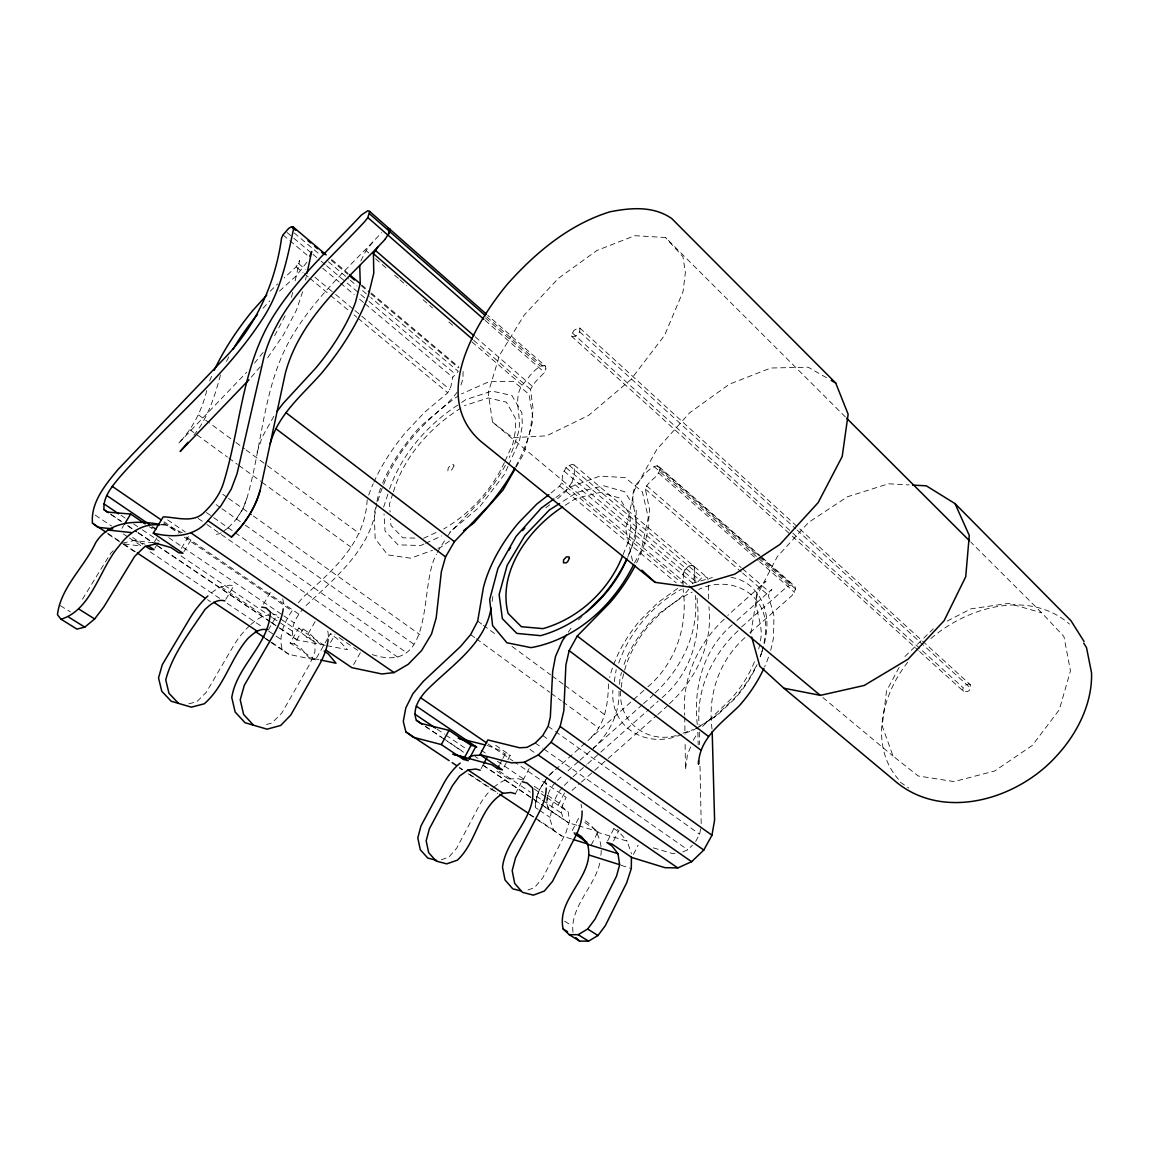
<?xml version="1.0" encoding="UTF-8"?>
<svg xmlns="http://www.w3.org/2000/svg" width="1149" height="1149" viewBox="0 0 1149 1149"><rect width="100%" height="100%" fill="white"/><g stroke="black" fill="none" stroke-linecap="round" stroke-linejoin="round"><path stroke-width="0.75" stroke-dasharray="5 3.75" d="M600.855 855.359C602.895 841.212 596.001 826.706 583.477 819.711M315.099 621.652L306.18 637.207L310.503 638.025L315.07 642.291L314.941 651.627L310.072 663.533L282.008 712.753L272.011 722.994L263.581 725.292M760.351 640.812C765.708 619.929 744.092 597.81 766.01 581.265L727.777 615.39M538.235 809.427L535.19 807.431L536.913 796.501L539.542 789.607L546.924 777.945M619.009 691.224C619.814 713.112 609.329 733.608 593.372 748.171M619.541 684.273L619.943 679.073A81.119 48.675 -51.5 0 1 621.465 672.51M608.467 683.928C608.08 703.964 605.293 725.536 588.963 739.281M576.697 825.226L568.453 822.799L563.671 819.395L561.545 813.219L562.421 805.406L566.141 797.334L514.594 762.089M547.599 795.367L546.651 803.208L548.734 809.384L553.574 812.774M555.384 782.656C548.619 789.363 544.253 800.35 548.82 809.399M492.145 601.415L492.892 596.13M919.645 651.584L963.436 691.253L967.357 691.655L969.411 690.334L970.79 688.366L970.259 684.675L798.239 527.549M970.259 684.675L968.521 683.942L964.298 685.608L962.618 689.63L963.436 691.253M621.25 687.346C625.717 646.068 655.361 609.817 692.186 592.08M614.27 681.601L616.194 669.608M750.742 633.63L757.047 595.354L777.313 556.619L808.738 522.292L847.402 496.799L888.464 483.801L909.103 484.907M571.498 838.957L561.617 835.926L553.588 830.095L550.084 819.61L552.252 804.788L558.486 792.164L563.154 786.763M695.648 841.47L699.655 834.231L700.962 826.792M376.628 503.09C372.879 547.814 335.364 577.602 305.318 606.27M376.958 501.481L378.28 495.004A91.058 41.062 -51.7 0 1 381.626 485.496M367.177 499.743C365.138 543.362 332.75 570.019 302.747 597.537L298.367 602.794M305.533 280.054L306.252 276.708M228.22 527.793L236.507 518.946L243.057 508.662L246.733 498.91C262.805 444.203 262.92 383.378 293.526 333.713C317.124 295.365 351.048 265.204 381.64 232.673M291.501 297.304L292.593 292.349M295.164 280.816L299.674 260.45L296.083 266.855L284.148 278.001M694.728 574.529L692.79 583.204L572.03 482.163L574.471 473.302L574.069 464.986L571.958 464.253L565.997 467.643L562.78 474.006L561.646 482.997L559.62 486.041L550.227 493.625M682.822 580.417L682.176 583.304L561.646 482.997M683.009 586.88L683.497 571.312L688.668 566.084M682.836 574.414L685.723 568.281M325.253 645.336L297.174 639.964L293.196 637.092C290.166 626.751 296.557 616.424 303.135 608.884M327.637 638.499L315.372 659.957L288.887 654.37L282.252 649.4C277.756 634.708 285.613 619.742 294 608.051M372.233 654.6C436.706 675.669 418.351 586.823 436.448 554.148M572.963 932.198C570.105 905.9 595.929 885.85 600.309 860.486M220.45 374.991C214.705 396.563 207.883 418.25 193.377 435.758M749.895 632.84L792.106 595.469L795.611 589.006L794.878 586.32L761.313 556.777M206.734 390.559C201.965 410.322 192.702 428.749 178.454 443.399L246.69 372.233M571.958 336.585L575.706 336.111L577.961 334.244L579.685 331.86L579.9 328.111L578.349 327.738L573.911 330.481L571.484 335.077L571.958 336.585L790.914 534.96M375.795 507.7L374.201 512.713L375.163 538.694L387.73 554.895L410.667 558.199L432.484 550.314M377.935 501.021C390.114 457.374 421.956 421.381 458.465 395.73M392.857 493.539L389.554 503.693L390.086 512.037M393.418 491.844C403.988 456.397 430.545 426.911 461.596 407.622M383.622 507.183L389.023 490.652M389.568 489C401.891 453.539 428.577 423.435 460.174 403.543M460.964 384.958L462.946 378.955L463.119 370.71M373.913 482.12A106.828 48.143 -51.7 0 1 405.755 432.283L424.627 412.261L447.751 392.757L450.896 386.581L452.735 377.332L458.236 371.328L370.754 297.534M302.604 291.76L296.456 310.115L283.516 334.761L266.022 360.111M257.06 452.39L262.288 436.907L274.151 415.751M761.256 653.824L760.178 656.883A83.173 50.499 -51.2 0 0 765.105 635.684C771.18 596.144 733.005 573.408 698.779 589.394M636.618 562.852A102.52 54.276 -51.4 0 0 647.763 531.197L649.544 509.582L645.365 489.072C647.591 480.813 658.004 478.07 659.842 469.611L659.311 466.954L657.142 465.805C647.749 467.787 642.521 477.682 636.417 484.232C626.406 500.389 641.113 518.357 634.578 535.649A87.223 46.118 -51.4 0 1 628.043 555.929M770.634 650.42A96.372 58.498 -51.2 0 0 773.507 637.307L773.966 615.993L768.394 595.311L771.913 589.265L733.349 623.591M246.647 498.896L242.97 508.662L236.407 518.931M618.736 663.074C629.623 632.051 652.531 604.934 681.443 589.236M690.635 746.893L687.375 755.137L685.479 769.658L685.106 743.346M515.7 466.48A108.351 49.508 -51.6 0 0 530.034 431.363L533.208 409.575L530.522 389.382L534.673 382.732L544.454 372.405L545.876 368.843L545.531 366.229L487.851 315.429M623.06 554.651L629.063 539.944L630.858 526.472L629.738 514.666L619.383 497.977L600.295 492.404L576.066 498.364L564.173 505.919M627.656 557.351L635.584 537.876L636.244 510.041L624.711 491.758L603.642 485.754L577.028 492.39L560.971 502.616M545.531 366.229L543.506 365.253C533.912 368.14 528.583 378.236 522.149 385.202C511.492 400.987 524.332 419.802 516.921 436.792A92.164 42.053 -51.6 0 1 509.194 457.589M508.03 466.365L504.454 474.336L479.593 506.924L449.733 532.231M508.748 464.771L519.449 440.857L522.307 425.848L521.919 412.951L511.951 395.515L491.944 391.062L465.762 399.622L461.568 402.567M504.382 462.544C491.758 489.934 469.668 513.962 443.643 529.014M505.1 460.95L512.985 443.385L515.614 429.769L515.312 418.035L506.364 402.121L488.253 397.942L464.44 405.64M437.209 552.54L446.329 537.89M633.429 854.425L638.068 845.147M607.606 840.939L613.868 828.515L617.774 829.65M613.58 840.939L619.081 830.023M591.261 845.032L598.112 831.56L582.744 821.133M360.786 260.967L366.057 250.597L374.473 240.112M578.55 818.289L571.599 831.862L576.525 833.341M564.518 792.925L557.839 805.851L562.665 807.23L568.281 812.07L569.516 821.348L565.969 832.565L542.716 877.922L534.544 887.588L526.745 890.475M515.384 793.772L521.028 782.972M522.996 780.257L529.1 768.609M274.625 335.695L285.383 315.3M504.038 766.972L507.126 761.141M507.901 759.676L510.213 755.295L493.438 743.791M499.786 764.186L502.099 759.834M502.874 758.383L505.172 754.017L510.213 755.295M481.101 768.681L482.767 765.55M899.107 667.44L886.54 690.937L882.173 725.953L893.046 756.042L918.195 775.977L954.087 781.593L994.675 770.993L1032.29 745.457L1059.335 709.694L1070.466 670.844L1063.917 636.503L1041.726 612.834L970.79 542.069M634.521 562.909L641.199 550.644L648.251 517.481L642.392 491.887L625.2 477.582L599.907 476.088L570.55 486.903L555.226 497.977M353.633 664.596L360.542 652.316L337.777 636.69M328.513 636.963L330.266 633.889L333.382 634.449M330.539 642.478L334.933 634.736M516.174 467.025L524.059 453.237L533.107 419.514L529.086 394.351L513.359 381.324L488.971 381.698L461.496 393.906M315.372 659.957L290.094 643.023L298.683 628.101L303.077 628.905L309.584 633.329L320.111 644.33M290.094 643.023L294.46 643.9L303.077 628.905M268.335 629.982L277.024 615.031L273.017 614.327M263.423 604.259L270.949 591.362M225.778 599.376L233.836 585.746L229.929 585.157L221.068 586.852A43.964 17.723 -55.3 0 0 210.339 593.818M183.854 551.779L192.702 537.1M181.355 548.332L188.422 536.64L191.28 536.942M693.235 740.301L697.917 732.545L698.175 744.854M154.311 542.084L156.896 537.847M154.856 548.231L156.58 545.387M121.923 528.31L123.675 525.466M82.455 599.203L110.792 553.143L113.306 550.744M689.012 589.035C677.666 603.728 658.262 610.062 647.289 625.573A81.119 48.675 -51.5 0 0 623.548 665.788M572.03 482.163L565.926 491.355L557.624 498.68M457.187 392.096C444.72 409.662 424.067 419.529 411.299 437.108A91.058 41.062 -51.7 0 0 382.287 483.873M568.238 632.237L572.259 626.363M263.064 352.441L254.547 363.127M447.306 536.482L450.25 532.26L481.359 500.088M306.912 262.173L296.255 275.861L278.144 292.334M708.172 579.886L707.31 577.588L705.084 576.683L702.111 577.43L697.055 582.615L563.714 470.86M251.272 377.159L260.349 366.675M553.244 771.281C544.999 779.568 537.919 789.564 535.865 801.284A36.222 21.357 -55.9 0 0 535.276 807.445L535.19 807.431M564.317 785.428L571.814 777.844M270.23 291.185L277.699 283.904M907.782 662.212C882.087 694.125 868.931 745.5 898.389 779.281M263.092 308.248L269.843 300.779M647.935 686.772C676.086 662.585 688.308 625.056 683.037 588.676M655.189 692.833C681.903 668.144 699.238 632.237 695.246 595.383M724.186 619.239C697.96 643.655 681.558 679.088 684.718 715.267M662.126 697.644C692.588 671.605 701.967 633.3 696.509 594.622M732.186 624.826C702.039 650.391 692.387 691.037 697.86 729.026M669.436 703.763C696.107 679.26 713.156 643.368 708.904 606.744M738.046 630.772C712.337 654.671 696.021 689.4 699.138 724.89M744.954 637.652C718.958 660.517 707.31 695.791 712.136 729.816M548.906 775.618L632.323 700.703M578.507 620L583.505 614.93M702.542 726.427L731.195 698.793A81.996 49.709 -51.3 0 0 754.965 660.46M904.967 656.467L933.304 628.833M682.822 851.984L687.705 849.772L692.459 845.204M633.63 699.54L645.336 689.084M557.265 780.315L562.665 775.618M567.965 770.893L578.665 761.27M579.9 760.279L642.219 704.811M643.541 703.633L652.819 695.375M573.136 776.667L586.421 764.875M587.742 763.697L648.84 709.45M650.176 708.258L658.133 701.192M741.622 626.952L786.088 587.469L789.377 585.444L792.595 585.013L794.878 586.32M572.015 790.44L580.044 783.331M581.38 782.139L593.43 771.482M594.78 770.29L606.83 759.618M608.166 758.441L656.366 715.755M657.716 714.577L667.081 706.276M545.775 507.829L551.046 503.765M930.949 638.542C967.559 606.773 1029.447 589.15 1069.532 624.094M449.403 541.007L440.871 547.269L434.164 549.696M677.637 588.417L658.118 602.435L640.596 619.857A95.166 57.062 -51.5 0 0 609.674 677.407M228.306 527.793L220.019 533.567L213.168 535.219M697.443 727.561L693.149 730.247L683.195 733.751M698.879 726.656L714.635 716.789L734.211 698.506A88.617 53.644 -51.2 0 0 756.774 664.653M696.395 728.452L716.531 715.856L734.857 698.736A83.173 50.499 -51.2 0 0 757.09 664.625M947.193 621.092L970.934 608.841L1008.707 603.369L1041.726 612.834M423.55 538.292L437.467 531.872M423.967 544.037L420.749 545.516L397.971 544.841L385.059 531.068L384.025 514.005M425.59 543.305L441.69 535.922M682.894 733.22L693.019 729.644M681.529 734.34C648.496 749.708 609.731 728.681 612.905 690.176M441.302 859.754L448.814 857.168L456.67 848.235L478.946 806.153A38.937 22.147 -56.9 0 1 492.332 788.602M692.244 583.362L712.351 577.545M188.838 703.777L196.852 701.709L206.317 692.287L232.874 646.901A43.174 18.485 -55.5 0 1 249.577 625.717M688.567 566.084L691.641 565.337L693.852 566.213M122.469 543.19L133.945 540.518L153.076 542.745M250.812 624.582A43.174 18.485 -55.5 0 1 263.997 615.792L268.507 615.06M676.143 735.604C646.758 743.647 618.105 721.816 620.69 690.865M493.668 787.41A38.937 22.147 -56.9 0 1 508.461 778.965L518.156 778.677L522.651 779.898M161.506 524.906L164.982 524.849L183.438 533.237M674.994 853.42L671.964 853.377L650.435 847.014M414.89 538.091L402.796 537.804L390.947 525.395L390.516 518.716M845.377 416.958L665.486 237.513L634.822 235.689L596.977 250.453L558.141 278.532L524.045 315.286L499.499 355.328L488.21 392.886L492.519 422.128L687.964 585.071M691.54 565.322L693.752 566.198L694.7 568.511M161.478 524.519L164.982 524.849M124.264 543.994L141.471 546.091M326.962 645.666L347.544 649.673L336.872 638.413L330.266 633.889M318.991 659.67L308.779 657.53L301.009 648.295L294.46 643.9M578.349 825.714L598.112 831.56M596.676 832.077L627.167 841.111L631.476 853.922M621.135 865.341L631.304 868.543M133.945 540.518L145.033 544.166M731.066 577.387C756.444 581.121 769.571 607.433 766.498 631.203A88.617 53.644 -51.2 0 1 763.008 648.496M487.32 745.486L499.499 750.125L505.172 754.017M151.453 527.089L156.163 529.043M826.562 377.762L808.207 367.206L770.807 368.01L729.443 384.168L689.788 412.692L656.754 449.546L634.406 490.077L625.788 529.201L632.654 561.646M60.38 605.681L70.376 611.943M564.604 921.182L571.929 925.764M107.388 533.093L122.34 543.032M123.833 544.023L135.783 551.98M207.524 599.692L210.511 601.688M265.807 638.471L270.288 641.458M271.782 642.449L282.252 649.4M459.586 767.561L462.573 769.543M470.027 774.512L498.379 793.37M529.718 814.21L534.184 817.183M535.678 818.174L553.588 830.095M108.236 534.242L121.665 543.175M123.158 544.166L135.108 552.109M265.002 638.485L269.484 641.472M270.963 642.463L288.887 654.37M459.212 767.834L462.185 769.816M468.117 773.751L497.804 793.499M528.971 814.21L536.382 819.151M537.876 820.142L561.617 835.926M132.623 537.502L142.763 544.296M539.628 810.404L550.084 817.37M95.266 515.125L111.568 526.041M123.431 533.969L127.884 536.942M129.363 537.933L141.212 545.876M150.117 551.822L219.775 598.428M227.186 603.397L262.762 627.196M268.679 631.16L274.611 635.124M276.09 636.115L280.543 639.088M475.126 756.459L478.027 758.412M496.871 771.137L508.461 778.965M221.068 586.852L263.997 615.792M111.41 514.651L121.751 521.632M127.668 525.61L136.53 531.585M138.009 532.576L155.747 544.525M157.226 545.516L269.541 621.164M271.02 622.155L278.417 627.139M279.896 628.13L293.196 637.092M110.203 514.048L120.588 521.043M128.013 526.041L136.903 532.044M138.397 533.035L151.754 542.026M157.686 546.034L270.46 621.968M271.94 622.973L297.174 639.964M425.302 726.269L441.661 737.285M443.155 738.29L463.966 752.308M483.298 765.32L530.881 797.363M532.375 798.368L539.815 803.366M541.294 804.372L563.671 819.395M425.202 726.369L445.841 740.272M447.32 741.263L463.535 752.193M482.709 765.09L532.834 798.857M534.314 799.848L543.161 805.794M544.64 806.799L568.453 822.799M270.317 611.972L278.977 617.846M280.428 618.823L315.07 642.291M120.961 515.226L125.399 518.228M133.514 523.843L140.925 528.856M142.419 529.847L159.481 541.265M180.953 555.901L272.112 617.358M272.859 617.99L280.27 623.002M281.002 623.376L292.133 631.016M437.022 729.127L444.433 734.139M445.913 735.13L465.173 748.143M499.241 771.166L530.364 792.192M536.281 796.2L540.734 799.201M542.213 800.192L561.545 813.219M152.501 526.615L159.093 531.039M168.731 537.646L282.324 614.844M283.803 615.85L294.13 622.873M481.187 750.225L487.09 754.247M497.416 761.256L525.466 780.315M534.314 786.333L543.175 792.35M547.685 795.381L562.421 805.406M149.399 526.759L152.286 528.712M298.683 628.101L323.803 645.149M533.926 788.76L545.373 796.53M546.809 797.507L568.281 812.07M164.02 521.818L180.307 532.978M186.239 537.028L298.797 614.112M488.124 743.963L513.129 761.083M163.747 523.054L178.468 533.136M184.357 537.158L291.817 610.679M167.653 519.894L185.334 532.03M613.868 828.515L618.966 832.02L627.167 841.111M900.385 782.21L908.744 788.042M397.87 657.285L206.863 524.475M198.145 518.414L205.398 523.456M529.933 749.407L535.793 753.485M206.432 512.54L212.235 516.605M213.685 517.625L406.186 652.373M535.247 743.015L542.587 748.157M544.052 749.177L687.705 849.772M216.127 504.598L220.464 507.671M221.915 508.691L243.775 524.088M245.24 525.107L414.013 644.316M542.773 735.532L548.619 739.669M222.762 494.257L227.085 497.345M228.536 498.379L251.832 514.91M253.283 515.958L419.859 634.621M548.13 726.297L553.962 730.448M555.412 731.482L699.655 834.231M189.815 429.64L195.589 433.862M197.039 434.911L227.358 457.015M228.809 458.063L237.47 464.383M238.92 465.446L260.579 481.23M262.015 482.278L351.551 547.556M470.63 634.636L474.954 637.781M476.39 638.83L549.782 692.33M551.218 693.378L561.301 700.732M562.737 701.78L598.715 727.992M198.59 414.947L234.468 441.417M235.904 442.466L244.507 448.828M245.943 449.877L266.037 464.699M267.473 465.762L359.321 533.495M477.697 621.092L481.991 624.252M483.413 625.315L496.296 634.808M512.037 646.413L550.673 674.908M552.109 675.971L563.556 684.402M564.992 685.465L605.063 715.008M492.519 422.128L512.741 437.712L546.536 435.816L588.518 415.478L630.772 379.701L664.596 335.321L683.066 291.487L685.379 272.586L683.009 256.888L665.486 237.513M296.083 266.855L302.977 272.572M304.356 273.721L308.492 277.153M309.871 278.302L329.174 294.316M330.553 295.465L348.477 310.345M353.993 314.927L356.75 317.21M358.129 318.359L447.751 392.757M559.62 486.041L676.187 582.773M822.842 697.529L893.046 756.042M298.424 263.494L305.304 269.225M314.955 277.239L334.23 293.297M335.609 294.446L353.504 309.34M354.883 310.489L360.398 315.07M361.777 316.219L449.905 389.583M282.97 234.913L288.456 239.509M289.821 240.658L307.616 255.581M322.682 268.22L339.113 281.993M340.477 283.142L354.165 294.632M359.637 299.228L363.745 302.675M365.123 303.824L452.735 377.332M286.977 232.457L292.449 237.067M293.814 238.216L311.594 253.168M312.959 254.317L319.795 260.076M321.16 261.225L325.268 264.672M326.632 265.821L345.777 281.936M347.142 283.085L359.45 293.44M360.815 294.589L367.651 300.334M369.016 301.483L455.162 373.956M565.997 467.643L699.167 579.599M331.659 259.502L348.09 273.405M361.777 284.995L369.992 291.947M371.371 293.096L459.011 367.235M574.069 464.986L707.31 577.588M331.228 260.306L347.644 274.18M361.317 285.742L369.518 292.679M370.883 293.842L458.408 367.838M294.216 232.96L320.183 254.863M328.384 261.785L348.894 279.078M350.258 280.227L357.095 286M362.553 290.611L369.389 296.385M569.014 465.23L702.111 577.43M366.057 250.597L368.772 252.938M375.565 258.798L387.773 269.326M394.567 275.185L398.631 278.69M399.996 279.868L406.775 285.713M423.062 299.76L432.57 307.961M448.857 322.007L454.286 326.689M471.937 341.899L522.149 385.202M475.241 336.844L532.016 386.007M646.686 485.797L741.191 567.606M742.541 568.784L769.543 592.152M473.647 340.248L530.522 389.382M645.365 489.072L741.364 571.972M742.714 573.136L768.394 595.311M485.223 320.427L544.454 372.405M658.621 473.086L758.254 560.468M759.604 561.66L794.605 592.353M659.311 466.954L759.977 555.585M657.142 465.805L759.058 555.513M760.408 556.691L792.595 585.013M486.745 316.822L545.876 368.843M659.842 469.611L757.981 555.901M759.317 557.093L795.611 589.006M485.496 317.957L540.36 366.172M653.953 466.494L757.191 557.179M758.541 558.357L789.377 585.444M572.202 332.837L791.489 531.93M792.81 533.136L962.934 687.562M792.25 536.166L918.324 650.377M579.9 328.111L796.918 526.343M579.685 331.86L795.783 528.842M797.104 530.048L970.79 688.366M708.315 585.258L708.703 599.577M699.281 732.057L699.54 744.609M700 766.124L701.235 825.298M694.599 568.496L695.001 582.845M684.732 717.019L684.976 734.57M762.448 650.277A88.617 53.644 -51.2 0 1 759.503 658.434M545.272 779.683A41.22 23.626 -56.6 0 1 546.22 786.476M580.992 804.199A40.531 24.072 -56.9 0 1 581.796 807.934M759.791 643.971A81.996 49.709 -51.3 0 1 758.268 650.506M768.48 657.171A96.372 58.498 -51.2 0 1 764.645 666.793M327.738 631.016A45.156 20.28 -55.5 0 1 328.298 636.445M282.668 598.816A46.003 19.476 -55.2 0 1 283.473 605.796M226.482 361.418A97.564 34.456 -51.9 0 1 229.728 355.199M368.714 495.061A106.828 48.143 -51.7 0 1 373.181 483.758M209.692 380.879A114.455 40.387 -51.9 0 1 212.148 374.933M505.345 465.288A92.164 42.053 -51.6 0 1 481.359 500.088M453.927 465.948L452.017 469.496L450.394 470.831L447.851 470.903L448.239 467.887L451.14 464.785L453.683 464.684L453.927 465.948"/><path stroke-width="1.5" d="M631.433 857.168L631.304 868.543L626.665 882.834L605.293 925.706L597.968 935.516L588.547 941.146L579.613 941.103L569.172 934.64L563.182 929.01C555.886 898.101 596.144 875.437 587.584 844.314L581.609 836.759L576.525 833.341M378.021 246.676L373.425 253.685L373.784 273.203L368.456 295.006A116.193 41.608 -51.7 0 1 321.059 373.77C302.015 395.227 277.929 414.803 270.23 443.686M491.083 608.008C485.122 644.46 450.724 665.989 426.71 690.247C419.371 697.989 412.031 709.306 416.383 720.265L420.778 723.396L449.015 730.362L471.061 745.328L475.815 746.534L469.079 759.13M763.927 668.373A96.372 58.498 -51.2 0 1 739.166 705.888C722.448 722.448 699.123 738.118 698.563 764.2L698.491 760.681M569.172 934.64L578.191 934.697L587.642 929.024L595.01 919.157L616.553 876.127L619.656 864.694L617.975 853.664L611.943 845.951L606.816 842.49L612 844.055L631.893 857.513L664.912 867.667L677.781 867.926L691.612 861.693L703.791 850.059L711.963 835.237L714.592 820.07L712.193 731.583M154.813 542.946L171.201 547.628L178.713 552.712L182.978 553.244L153.291 533.136L163.23 516.863C177.233 517.251 194.009 523.786 204.982 511.52C213.326 503.391 220.292 493.682 223.667 482.422C240.486 427.658 241.879 366.804 272.801 317.11C296.744 278.575 330.668 247.954 361.375 215.035L367.867 210.727L369.619 211.402L367.881 217.578L364.836 221.427C327.063 262.432 279.681 300.722 264.026 356.693L237.082 473.603L231.236 489.158L220.953 505.804L207.955 520.698L231.495 537.057C244.636 524.145 255.509 508.275 260.177 490.278L285.311 373.339C300.148 317.497 347.616 279.638 385.26 239.179M306.984 273.347L311.681 251.574L309.799 256.155M635.052 565.94A102.52 54.276 -51.4 0 1 609.588 603.11L577.258 636.029L569.157 650.636L565.883 665.041L563.843 710.771L560.152 726.498L551.046 742.254L538.22 754.994L524.174 762.304L511.564 762.879L480.009 754.649L487.851 739.956L519.535 747.769L526.989 747.367L535.247 743.015L542.773 735.532L548.13 726.297L550.328 717.048L552.669 671.418L555.484 656.524L562.22 641.056L566.227 635.182M514.867 468.002A108.351 49.508 -51.6 0 1 488.066 506.278L454.415 541.653L445.553 556.892L441.374 571.628L436.189 617.918L431.521 634.047L421.568 650.578L408.225 664.294L394.078 672.596L381.827 673.975L351.896 667.67L326.144 650.219M145.09 523.829L130.699 514.063L107.23 512.052L104.013 509.682C102.835 497.302 111.755 486.788 119.137 477.812C166.16 424.01 223.796 378.753 262.906 318.345C280.399 291.487 287.049 260.019 293.498 229.125L293.311 227.071L291.573 226.784L288.744 228.335L282.97 234.913L281.548 238.173C275.229 284.09 255.365 327.264 222.561 360.212L117.974 469.524C105.521 484.634 90.656 502.314 92.451 523.14L97.78 527.29L112.731 528.87M260.076 490.278C255.911 505.057 248.213 518.587 238.073 530.077A47.813 18.298 -53.8 0 1 231.394 537.057L231.495 537.057M622.399 556.288C608.726 590.529 578.622 618.564 542.96 628.632L521.344 626.693L508.102 613.408C497.302 571.556 529.057 528.483 562.68 506.853M626.995 558.974C611.34 595.283 578.952 625.027 540.576 635.67L516.82 633.401L502.372 618.693L499.126 594.593L507.126 565.394L524.777 535.707L549.308 510.055L559.52 503.549M385.159 239.193L389.985 231.71L389.942 229.182L388.147 228.479M548.906 494.659L536.928 503.937L518.687 522.68A101.169 52.868 -51.6 0 0 483.37 587.742L477.697 621.092L470.63 634.636L460.376 646.686L423.335 681.328L412.908 693.737L405.798 707.913L403.285 721.414L405.87 731.841L413.209 737.241L441.331 744.581L463.492 759.432L468.232 760.695L462.587 756.904L452.85 754.146L491.772 764.688L497.488 768.552L499.025 765.636M483.585 763.999L486.917 757.751M463.492 759.432L471.061 745.328M441.331 744.581L449.015 730.362M633.688 564.446C613.753 605.02 576.381 639.433 531.01 647.648L506.896 642.751L492.605 625.645L489.689 599.476L497.991 568.31L516.03 536.439L541.308 508.059L553.832 498.996M515.298 468.548L503.032 489.977L473.56 523.269L463.607 530.579M124.552 524.045L130.699 514.063M159.74 524.346C136.717 520.152 109.098 520.554 95.496 543.06C84.179 567.276 60.811 587.225 57.45 614.658L60.983 619.225C91.834 609.975 99.949 567.678 119.079 546.005C128.372 533.064 143.237 522.896 159.768 524.949M61.069 619.239L76.926 629.106L84.782 627.139L94.635 618.966L103.841 606.83L134.677 556.36L144.918 546.507L158.289 543.348M277.124 411.285L282.898 403.701L315.472 368.398A98.828 35.332 -51.7 0 0 355.601 301.871L360.24 283.343L359.723 265.52M187.962 442.365L180.149 451.471L249.003 379.788M266.755 295.034L252.881 310.388A114.455 40.387 -51.9 0 0 214.231 370.323M586.004 612.417L602.205 596.417A87.223 46.118 -51.4 0 0 626.736 558.888M224.874 600.898C217.032 598.543 210.281 604.532 204.967 609.501C190.203 631.663 172.594 653.767 165.743 679.835L168.989 693.321L178.497 703.375M267.013 629.738C259.588 627.842 253.369 633.544 248.256 638.083C230.633 657.975 224.586 686.24 204.263 703.791L191.366 707.152L171.23 701.263L161.779 691.281L158.533 677.896L162.296 664.668L189.657 618.693A43.964 17.723 -55.3 0 1 207.897 595.958M480.268 770.232L475.844 769.026L468.045 770.002L459.485 776.106L452.404 785.744L429.424 828.673L426.178 840.795L428.663 852.673L436.175 861.089L446.746 863.861L457.316 860.184C477.524 841.599 478.602 807.819 503.047 793.327L510.903 792.494L515.384 793.772M153.291 533.136C172.652 538.048 194.497 536.985 207.955 520.698M481.69 755.108L473.675 755.482A39.569 21.702 -56.7 0 0 469.108 757.248M912.55 485.093L926.309 485.826L955.02 503.607L1070.983 620.733L1084.096 641.587M107.589 530.019L131.446 532.576M655.045 582.342L690.707 587.196L734.757 574.155L779.97 544.396L818.145 502.644L842.217 456.455L848.134 414.229L835.725 383.034L671.691 218.497C653.207 205.743 630.902 207.71 609.99 211.804C568.942 224.486 535.161 252.952 507.039 284.564C474.365 324.478 430.918 397.252 480.584 441.159L655.045 582.342L641.874 570.177M261.742 607.117L265.95 607.821L270.317 611.972C269.383 644.33 236.536 665.917 231.782 697.572L235.143 712.021L245.067 722.735L267.099 729.184L280.686 725.45L290.726 715.109L318.962 665.443A45.156 20.28 -55.5 0 0 328.14 639.519M751.69 637.063L759.819 666.248L783.92 688.222L820.443 695.36L864.235 685.45L908.098 659.167L944.133 620.661L965.72 576.769L969.282 535.448L955.02 503.607M320.7 660.029L336.011 663.232L328.14 653.781L324.147 651.081M485.596 745.055L458.149 738.161L470.2 742.714M520.554 890.848L512.727 888.809L505.014 879.947L502.501 867.323C505.718 838.655 536.684 817.356 532.49 787.797L527.003 783.015L522.235 781.708M436.563 860.357L427.758 858.044L420.275 849.686L417.791 837.88L421.008 825.844L443.887 783.245A39.569 21.702 -56.7 0 1 460.174 763.065M497.488 768.552L502.501 769.887L480.009 754.649M573.15 839.474L587.972 844.027M587.584 844.314L617.975 853.664M589.265 855.1L619.656 864.694M579.513 941.06L575.893 937.67M831.144 380.405L835.725 383.034M68.796 617.171L84.782 627.139M578.191 934.697L588.547 941.146M563.182 929.01L567.606 931.753M253.426 725.12L243.602 714.419L240.227 699.842L244.277 685.379L273.448 635.009A46.003 19.476 -55.2 0 0 283.214 608.855M78.649 608.913L94.635 618.966M587.642 929.024L597.968 935.516M92.451 523.14L105.895 532.088M137.277 552.971L204.536 597.71M255.351 631.505L264.313 637.48M405.87 731.841L449.144 760.624M452.117 762.606L456.598 765.579M499.872 794.361L528.224 813.219M468.045 770.002L503.047 793.327M213.714 602.234L256.974 631.031M145.664 546.235L150.002 549.15L153.995 549.653L148.092 545.689M574.414 833.743L587.053 842.217M104.013 509.682L108.451 512.669M416.383 720.265L422.329 724.258M103.87 503.808L118.692 513.818M414.803 714.118L435.543 728.136M106.771 495.521L149.557 524.605M416.268 706.104L476.763 747.223M112.185 486.329L161.061 519.793M420.477 697.644L486.659 742.958M191.28 533.122L394.078 672.596M524.174 762.304L677.781 867.926M538.22 754.994L691.612 861.693M551.046 742.254L703.791 850.059M560.152 726.498L711.963 835.237M275.774 428.62L445.553 556.892M569.157 650.636L700.962 750.196M285.742 412.534L454.415 541.653M577.258 636.029L708.287 736.308M689.343 586.22L820.099 695.231M783.92 688.222L893.534 779.769C941.792 822.526 1017.511 799.776 1056.908 755.554A108.15 77.931 -44.4 0 0 1091.536 672.754L1086.494 647.576L1083.751 643.21M293.311 227.071L326.172 254.877M349.454 274.568L360.413 283.832M291.573 226.784L295.666 230.26M307.975 240.658L310.718 242.97M314.812 246.446L317.555 248.758M321.648 252.22L324.391 254.532M350.373 276.492L354.481 279.968M375.192 250.209L473.876 335.666M373.425 253.685L472.282 339.084M388.276 235.373L483.873 319.235M367.881 217.578L388.175 235.387L389.841 229.211M369.619 211.402L486.515 314.237M369.633 213.901L485.409 315.645M846.641 418.222L969.526 540.806M546.22 788.099A41.22 23.626 -56.6 0 1 539.642 811.309L515.599 857.657L512.181 870.698L514.709 883.409L522.45 892.328L533.38 895.143L544.339 891.064L552.54 881.312L575.893 835.582A40.531 24.072 -56.9 0 0 582.069 810.979M508.835 550.299A86.232 45.098 -51.6 0 1 510.587 547.427M522.637 530.623A86.232 45.098 -51.6 0 1 524.834 527.98M233.003 349.382A97.564 34.456 -51.9 0 1 257.448 314.481M569.401 558.256L567.663 561.689L566.069 562.895L563.441 562.795L563.628 559.793L566.428 556.877L569.057 556.978L569.401 558.256"/></g></svg>
